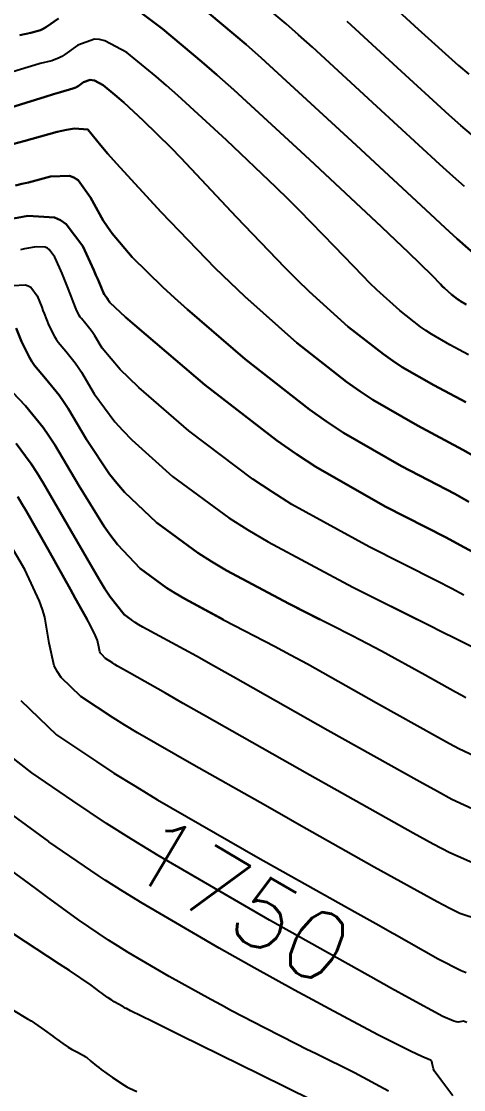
# Model space of a CAD drawing. Header units: metres. Extents: x 837476 to 838477, y 1189012 to 1191014.
# Drawn here: x 837895 to 837919.5, y 1189195.5 to 1189254.8 of the extents above; entities that cross this region are included whole.
import ezdxf

# ---------------------------------------------------------------- set-up
doc = ezdxf.new("R2010")
doc.units = ezdxf.units.M
doc.header["$LTSCALE"] = 0.3
doc.layers.add('COTAS 10', color=1, linetype='Continuous')
doc.layers.add('COTAS INT', color=252, linetype='Continuous')
doc.styles.get("Standard").update_dxf_attribs({"font": 'simplex.shx'})

msp = doc.modelspace()

# ---------------------------------------------------------------- linework, layer by layer
at = {"layer": 'COTAS 10'}
for points in [[(837920.346, 1189241.632), (837919.136, 1189242.714), (837918.468, 1189243.328), (837917.657, 1189244.077), (837913.527, 1189247.917), (837909.192, 1189251.912), (837908.252, 1189252.759), (837907.425, 1189253.494), (837905.375, 1189255.213)], [(837905.375, 1189255.213), (837907.425, 1189253.494), (837908.252, 1189252.759), (837909.192, 1189251.912), (837913.527, 1189247.917), (837917.657, 1189244.077), (837918.468, 1189243.328), (837919.136, 1189242.714), (837920.346, 1189241.632)], [(837919.774, 1189228.123), (837919.003, 1189228.552), (837916.039, 1189230.1), (837912.822, 1189231.953), (837911.892, 1189232.573), (837910.943, 1189233.24), (837907.373, 1189236.039), (837904.17, 1189238.794), (837903.453, 1189239.434), (837902.809, 1189240.021), (837901.099, 1189241.697), (837899.998, 1189243.015), (837899.738, 1189243.375), (837899.499, 1189243.734), (837898.797, 1189245.014), (837898.108, 1189245.964), (837897.876, 1189246.115), (837897.626, 1189246.217), (837896.575, 1189246.18), (837895.351, 1189245.846), (837894.993, 1189245.76), (837894.626, 1189245.678)], [(837894.626, 1189245.678), (837894.993, 1189245.76), (837895.351, 1189245.846), (837896.575, 1189246.18), (837897.626, 1189246.217), (837897.876, 1189246.115), (837898.108, 1189245.964), (837898.797, 1189245.014), (837899.499, 1189243.734), (837899.738, 1189243.375), (837899.998, 1189243.015), (837901.099, 1189241.697), (837902.809, 1189240.021), (837903.453, 1189239.434), (837904.17, 1189238.794), (837907.373, 1189236.039), (837910.943, 1189233.24), (837911.892, 1189232.573), (837912.822, 1189231.953), (837916.039, 1189230.1), (837919.003, 1189228.552), (837919.774, 1189228.123)], [(837906.147, 1189221.589), (837904.018, 1189222.73), (837903.494, 1189223.043), (837903.007, 1189223.35), (837901.552, 1189224.412), (837900.291, 1189225.742), (837899.926, 1189226.219), (837899.554, 1189226.743), (837898.152, 1189229.027), (837896.818, 1189231.281), (837896.488, 1189231.786), (837896.176, 1189232.239), (837895.195, 1189233.445), (837895.172, 1189233.47), (837894.485, 1189234.175)], [(837894.485, 1189234.175), (837895.172, 1189233.47), (837895.195, 1189233.445), (837896.176, 1189232.239), (837896.488, 1189231.786), (837896.818, 1189231.281), (837898.152, 1189229.027), (837899.554, 1189226.743), (837899.926, 1189226.219), (837900.291, 1189225.742), (837901.552, 1189224.412), (837903.007, 1189223.35), (837903.494, 1189223.043), (837904.018, 1189222.73), (837906.215, 1189221.552), (837908.993, 1189220.109), (837909.883, 1189219.629), (837910.825, 1189219.114), (837914.663, 1189216.963), (837918.046, 1189215.062), (837918.7, 1189214.704), (837919.233, 1189214.42), (837920.138, 1189214.002)], [(837919.67, 1189199.215), (837919.478, 1189199.294), (837919.191, 1189199.23), (837919.076, 1189199.248), (837918.945, 1189199.283), (837918.341, 1189199.54), (837916.437, 1189200.58), (837915.486, 1189201.109), (837914.351, 1189201.741), (837914.175, 1189201.84), (837908.72, 1189204.895), (837902.544, 1189208.481), (837901.064, 1189209.386), (837899.685, 1189210.253), (837897.824, 1189211.517), (837895.536, 1189213.071), (837892.722, 1189215.247)]]:
    msp.add_lwpolyline(points, dxfattribs=at)
at = {"layer": 'COTAS INT'}
for points in [[(837919.531, 1189245.608), (837918.904, 1189246.169), (837918.173, 1189246.831), (837914.675, 1189250.061), (837911.11, 1189253.347), (837910.337, 1189254.044), (837909.656, 1189254.649), (837907.971, 1189256.062)], [(837919.531, 1189245.608), (837918.904, 1189246.169), (837918.173, 1189246.831), (837914.675, 1189250.061), (837911.11, 1189253.347), (837910.337, 1189254.044), (837909.656, 1189254.649), (837907.971, 1189256.062)], [(837914.946, 1189256.218), (837916.973, 1189254.35), (837919.205, 1189252.338), (837919.774, 1189251.851)], [(837914.946, 1189256.218), (837916.973, 1189254.35), (837919.205, 1189252.338), (837919.774, 1189251.851)], [(837919.628, 1189239.069), (837919.325, 1189239.244), (837919.238, 1189239.302), (837919.149, 1189239.365), (837918.813, 1189239.628), (837918.439, 1189239.965), (837918.326, 1189240.075), (837918.209, 1189240.192), (837917.749, 1189240.672), (837916.409, 1189241.98), (837915.736, 1189242.618), (837914.933, 1189243.377), (837910.942, 1189247.112), (837906.743, 1189250.973), (837905.808, 1189251.809), (837904.973, 1189252.545), (837902.78, 1189254.363), (837901.457, 1189255.375)], [(837901.457, 1189255.375), (837902.78, 1189254.363), (837904.973, 1189252.545), (837905.808, 1189251.809), (837906.743, 1189250.973), (837910.942, 1189247.112), (837914.933, 1189243.377), (837915.736, 1189242.618), (837916.409, 1189241.98), (837917.749, 1189240.672), (837918.209, 1189240.192), (837918.326, 1189240.075), (837918.439, 1189239.965), (837918.813, 1189239.628), (837919.149, 1189239.365), (837919.238, 1189239.302), (837919.325, 1189239.244), (837919.628, 1189239.069)], [(837897.019, 1189254.934), (837896.347, 1189254.47), (837896.177, 1189254.376), (837896.014, 1189254.297), (837895.484, 1189254.138), (837894.869, 1189254.019)], [(837894.869, 1189254.019), (837895.484, 1189254.138), (837896.014, 1189254.297), (837896.177, 1189254.376), (837896.347, 1189254.47), (837897.019, 1189254.934)], [(837919.926, 1189248.502), (837919.339, 1189249.01), (837918.689, 1189249.585), (837915.824, 1189252.206), (837913.028, 1189254.783)], [(837919.926, 1189248.502), (837919.339, 1189249.01), (837918.689, 1189249.585), (837915.824, 1189252.206), (837913.028, 1189254.783)], [(837919.769, 1189236.273), (837918.73, 1189236.827), (837917.7, 1189237.421), (837917.401, 1189237.62), (837917.097, 1189237.834), (837915.953, 1189238.73), (837914.679, 1189239.881), (837914.292, 1189240.256), (837913.892, 1189240.654), (837912.325, 1189242.292), (837910.396, 1189244.289), (837909.767, 1189244.914), (837909.096, 1189245.569), (837906.332, 1189248.196), (837903.638, 1189250.661), (837903.013, 1189251.215), (837902.439, 1189251.714), (837900.802, 1189253.05), (837899.598, 1189253.706), (837899.297, 1189253.776), (837899.01, 1189253.797), (837898.093, 1189253.468), (837897.37, 1189252.941), (837897.206, 1189252.838), (837897.058, 1189252.752), (837896.653, 1189252.595), (837896.002, 1189252.438), (837895.7, 1189252.352), (837895.344, 1189252.248), (837893.614, 1189251.722)], [(837919.769, 1189236.273), (837918.73, 1189236.827), (837917.7, 1189237.421), (837917.401, 1189237.62), (837917.097, 1189237.834), (837915.953, 1189238.73), (837914.679, 1189239.881), (837914.292, 1189240.256), (837913.892, 1189240.654), (837912.325, 1189242.292), (837910.396, 1189244.289), (837909.767, 1189244.914), (837909.096, 1189245.569), (837906.332, 1189248.196), (837903.638, 1189250.661), (837903.013, 1189251.215), (837902.439, 1189251.714), (837900.802, 1189253.05), (837899.598, 1189253.706), (837899.297, 1189253.776), (837899.01, 1189253.797), (837898.093, 1189253.468), (837897.37, 1189252.941), (837897.206, 1189252.838), (837897.058, 1189252.752), (837896.653, 1189252.595), (837896.002, 1189252.438), (837895.7, 1189252.352), (837895.344, 1189252.248), (837893.614, 1189251.722)], [(837919.606, 1189233.64), (837917.833, 1189234.585), (837916.074, 1189235.598), (837915.565, 1189235.938), (837915.046, 1189236.303), (837913.093, 1189237.833), (837910.918, 1189239.798), (837910.259, 1189240.436), (837909.575, 1189241.116), (837906.901, 1189243.912), (837904.383, 1189246.599), (837903.797, 1189247.209), (837903.26, 1189247.762), (837901.722, 1189249.279), (837900.636, 1189250.272), (837900.384, 1189250.496), (837900.153, 1189250.697), (837899.493, 1189251.235), (837899.008, 1189251.5), (837898.887, 1189251.528), (837898.771, 1189251.536), (837898.402, 1189251.404), (837898.11, 1189251.191), (837898.044, 1189251.149), (837897.985, 1189251.115), (837897.821, 1189251.052), (837897.136, 1189250.857), (837896.747, 1189250.74), (837896.272, 1189250.595), (837893.838, 1189249.843)], [(837893.838, 1189249.843), (837896.272, 1189250.595), (837896.747, 1189250.74), (837897.136, 1189250.857), (837897.821, 1189251.052), (837897.985, 1189251.115), (837898.044, 1189251.149), (837898.11, 1189251.191), (837898.402, 1189251.404), (837898.771, 1189251.536), (837898.887, 1189251.528), (837899.008, 1189251.5), (837899.493, 1189251.235), (837900.153, 1189250.697), (837900.384, 1189250.496), (837900.636, 1189250.272), (837901.722, 1189249.279), (837903.26, 1189247.762), (837903.797, 1189247.209), (837904.383, 1189246.599), (837906.901, 1189243.912), (837909.575, 1189241.116), (837910.259, 1189240.436), (837910.918, 1189239.798), (837913.093, 1189237.833), (837915.046, 1189236.303), (837915.565, 1189235.938), (837916.074, 1189235.598), (837917.833, 1189234.585), (837919.606, 1189233.64)], [(837920.175, 1189230.586), (837919.443, 1189231.006), (837916.936, 1189232.343), (837914.448, 1189233.776), (837913.728, 1189234.255), (837912.995, 1189234.772), (837910.233, 1189236.936), (837907.347, 1189239.509), (837906.534, 1189240.282), (837905.716, 1189241.083), (837902.715, 1189244.194), (837900.244, 1189246.896), (837899.76, 1189247.438), (837899.364, 1189247.891), (837898.656, 1189248.784), (837897.899, 1189248.839), (837897.471, 1189248.764), (837896.948, 1189248.649), (837895.092, 1189248.136), (837894.274, 1189247.909)], [(837894.274, 1189247.909), (837895.092, 1189248.136), (837896.948, 1189248.649), (837897.471, 1189248.764), (837897.899, 1189248.839), (837898.656, 1189248.784), (837899.364, 1189247.891), (837899.76, 1189247.438), (837900.244, 1189246.896), (837902.715, 1189244.194), (837905.716, 1189241.083), (837906.534, 1189240.282), (837907.347, 1189239.509), (837910.233, 1189236.936), (837912.995, 1189234.772), (837913.728, 1189234.255), (837914.448, 1189233.776), (837916.936, 1189232.343), (837919.443, 1189231.006), (837920.175, 1189230.586)], [(837920.012, 1189225.315), (837919.297, 1189225.709), (837918.515, 1189226.128), (837915.141, 1189227.858), (837911.293, 1189230.049), (837910.212, 1189230.759), (837909.124, 1189231.514), (837905.141, 1189234.612), (837901.882, 1189237.377), (837901.251, 1189237.921), (837900.738, 1189238.369), (837899.863, 1189239.187), (837899.764, 1189239.354), (837899.74, 1189239.392), (837899.717, 1189239.425), (837899.644, 1189239.514), (837899.585, 1189239.584), (837899.571, 1189239.605), (837899.557, 1189239.627), (837899.516, 1189239.712), (837899.474, 1189239.816), (837899.461, 1189239.85), (837899.446, 1189239.886), (837899.389, 1189240.034), (837899.193, 1189240.48), (837899.093, 1189240.704), (837898.972, 1189240.971), (837898.366, 1189242.297), (837897.45, 1189243.535), (837897.134, 1189243.747), (837896.79, 1189243.901), (837895.322, 1189243.984), (837894.237, 1189243.788)], [(837894.237, 1189243.788), (837895.322, 1189243.984), (837896.79, 1189243.901), (837897.134, 1189243.747), (837897.45, 1189243.535), (837898.366, 1189242.297), (837898.972, 1189240.971), (837899.093, 1189240.704), (837899.193, 1189240.48), (837899.389, 1189240.034), (837899.446, 1189239.886), (837899.461, 1189239.85), (837899.474, 1189239.816), (837899.516, 1189239.712), (837899.557, 1189239.627), (837899.571, 1189239.605), (837899.585, 1189239.584), (837899.644, 1189239.514), (837899.717, 1189239.425), (837899.74, 1189239.392), (837899.764, 1189239.354), (837899.863, 1189239.187), (837900.738, 1189238.369), (837901.251, 1189237.921), (837901.882, 1189237.377), (837905.141, 1189234.612), (837909.124, 1189231.514), (837910.212, 1189230.759), (837911.293, 1189230.049), (837915.141, 1189227.858), (837918.515, 1189226.128), (837919.297, 1189225.709), (837920.012, 1189225.315)], [(837919.5, 1189222.936), (837918.819, 1189223.295), (837918.028, 1189223.704), (837914.244, 1189225.616), (837909.968, 1189227.973), (837908.866, 1189228.664), (837907.8, 1189229.371), (837904.244, 1189232.062), (837901.484, 1189234.468), (837900.92, 1189234.996), (837900.442, 1189235.463), (837899.435, 1189236.647), (837899.028, 1189237.336), (837898.927, 1189237.49), (837898.832, 1189237.629), (837898.532, 1189237.997), (837898.289, 1189238.284), (837898.23, 1189238.37), (837898.174, 1189238.46), (837898.002, 1189238.811), (837897.83, 1189239.24), (837897.775, 1189239.38), (837897.717, 1189239.529), (837897.478, 1189240.141), (837897.219, 1189240.788), (837897.147, 1189240.959), (837897.077, 1189241.126), (837896.823, 1189241.7), (837896.509, 1189242.124), (837896.401, 1189242.196), (837896.284, 1189242.249), (837895.781, 1189242.277), (837895.126, 1189242.151), (837894.911, 1189242.106)], [(837919.5, 1189222.936), (837918.819, 1189223.295), (837918.028, 1189223.704), (837914.244, 1189225.616), (837909.968, 1189227.973), (837908.866, 1189228.664), (837907.8, 1189229.371), (837904.244, 1189232.062), (837901.484, 1189234.468), (837900.92, 1189234.996), (837900.442, 1189235.463), (837899.435, 1189236.647), (837899.028, 1189237.336), (837898.927, 1189237.49), (837898.832, 1189237.629), (837898.532, 1189237.997), (837898.289, 1189238.284), (837898.23, 1189238.37), (837898.174, 1189238.46), (837898.002, 1189238.811), (837897.83, 1189239.24), (837897.775, 1189239.38), (837897.717, 1189239.529), (837897.478, 1189240.141), (837897.219, 1189240.788), (837897.147, 1189240.959), (837897.077, 1189241.126), (837896.823, 1189241.7), (837896.509, 1189242.124), (837896.401, 1189242.196), (837896.284, 1189242.249), (837895.781, 1189242.277), (837895.126, 1189242.151), (837894.911, 1189242.106)], [(837894.475, 1189240.123), (837895.182, 1189240.152), (837895.338, 1189240.102), (837895.477, 1189240.028), (837895.836, 1189239.554), (837896.087, 1189238.915), (837896.157, 1189238.737), (837896.228, 1189238.559), (837896.488, 1189237.909), (837896.791, 1189237.293), (837896.889, 1189237.135), (837896.993, 1189236.983), (837897.42, 1189236.48), (837897.947, 1189235.832), (837898.114, 1189235.589), (837898.291, 1189235.317), (837899.007, 1189234.107), (837900.146, 1189232.556), (837900.589, 1189232.07), (837901.087, 1189231.56), (837903.347, 1189229.512), (837906.475, 1189227.228), (837907.52, 1189226.568), (837908.643, 1189225.897), (837913.347, 1189223.374), (837917.54, 1189221.281), (837918.342, 1189220.88), (837918.987, 1189220.558), (837920.02, 1189220.041)], [(837894.475, 1189240.123), (837895.182, 1189240.152), (837895.338, 1189240.102), (837895.477, 1189240.028), (837895.836, 1189239.554), (837896.087, 1189238.915), (837896.157, 1189238.737), (837896.228, 1189238.559), (837896.488, 1189237.909), (837896.791, 1189237.293), (837896.889, 1189237.135), (837896.993, 1189236.983), (837897.42, 1189236.48), (837897.947, 1189235.832), (837898.114, 1189235.589), (837898.291, 1189235.317), (837899.007, 1189234.107), (837900.146, 1189232.556), (837900.589, 1189232.07), (837901.087, 1189231.56), (837903.347, 1189229.512), (837906.475, 1189227.228), (837907.52, 1189226.568), (837908.643, 1189225.897), (837913.347, 1189223.374), (837916.924, 1189221.589)], [(837894.67, 1189237.762), (837894.974, 1189237.008), (837895.408, 1189236.127), (837895.548, 1189235.901), (837895.697, 1189235.683), (837896.307, 1189234.963), (837897.062, 1189234.035), (837897.301, 1189233.687), (837897.554, 1189233.299), (837898.58, 1189231.567), (837899.85, 1189229.65), (837900.257, 1189229.145), (837900.689, 1189228.651), (837902.45, 1189226.962), (837904.745, 1189225.287), (837905.514, 1189224.802), (837906.341, 1189224.309), (837909.808, 1189222.45), (837911.506, 1189221.589)], [(837919.62, 1189217.238), (837919.357, 1189217.379), (837919.033, 1189217.556), (837917.358, 1189218.497), (837914.942, 1189219.819), (837914.15, 1189220.237), (837913.305, 1189220.676), (837909.808, 1189222.45), (837906.341, 1189224.309), (837905.514, 1189224.802), (837904.745, 1189225.287), (837902.45, 1189226.962), (837900.689, 1189228.651), (837900.257, 1189229.145), (837899.85, 1189229.65), (837898.58, 1189231.567), (837897.554, 1189233.299), (837897.301, 1189233.687), (837897.062, 1189234.035), (837896.307, 1189234.963), (837895.697, 1189235.683), (837895.548, 1189235.901), (837895.408, 1189236.127), (837894.974, 1189237.008), (837894.67, 1189237.762)], [(837894.665, 1189231.345), (837895.188, 1189230.652), (837894.665, 1189231.345)], [(837920.207, 1189210.972), (837918.845, 1189211.602), (837918.044, 1189212.03), (837917.058, 1189212.568), (837911.968, 1189215.429), (837906.707, 1189218.409), (837905.615, 1189219.021), (837904.681, 1189219.542), (837902.623, 1189220.655), (837901.695, 1189221.152), (837901.474, 1189221.284), (837901.269, 1189221.414), (837900.655, 1189221.862), (837899.893, 1189222.834), (837899.595, 1189223.294), (837899.258, 1189223.837), (837897.724, 1189226.487), (837896.17, 1189229.173), (837895.821, 1189229.738), (837895.507, 1189230.227), (837895.188, 1189230.652), (837895.507, 1189230.227), (837895.821, 1189229.738), (837896.17, 1189229.173), (837897.724, 1189226.487), (837899.258, 1189223.837), (837899.595, 1189223.294), (837899.893, 1189222.834), (837900.655, 1189221.862), (837901.03, 1189221.589)], [(837894.759, 1189228.396), (837894.976, 1189228.037), (837895.229, 1189227.608), (837896.445, 1189225.47), (837897.684, 1189223.249), (837897.953, 1189222.766), (837898.189, 1189222.342), (837898.605, 1189221.589)], [(837920.277, 1189207.943), (837918.717, 1189208.636), (837917.809, 1189209.115), (837916.696, 1189209.719), (837910.961, 1189212.935), (837905.12, 1189216.257), (837903.941, 1189216.927), (837902.952, 1189217.489), (837900.961, 1189218.618), (837900.299, 1189218.999), (837900.148, 1189219.09), (837900.011, 1189219.175), (837899.631, 1189219.428), (837899.398, 1189219.654), (837899.353, 1189219.721), (837899.316, 1189219.791), (837899.254, 1189220.059), (837899.176, 1189220.419), (837899.13, 1189220.546), (837899.072, 1189220.685), (837898.772, 1189221.287), (837898.189, 1189222.342), (837897.953, 1189222.766), (837897.684, 1189223.249), (837896.445, 1189225.47), (837895.229, 1189227.608), (837894.976, 1189228.037), (837894.759, 1189228.396)], [(837920.347, 1189204.913), (837919.288, 1189205.272), (837918.717, 1189205.551), (837918.024, 1189205.907), (837914.52, 1189207.842), (837910.375, 1189210.195), (837909.279, 1189210.815), (837908.206, 1189211.422), (837904.52, 1189213.498), (837901.407, 1189215.291), (837900.696, 1189215.719), (837900.051, 1189216.117), (837898.266, 1189217.309), (837897.168, 1189218.371), (837896.956, 1189218.688), (837896.784, 1189219.015), (837896.493, 1189220.277), (837896.267, 1189221.712), (837896.136, 1189222.147), (837895.975, 1189222.598), (837895.144, 1189224.366), (837894.263, 1189225.88)], [(837896.286, 1189221.589), (837896.267, 1189221.712), (837896.136, 1189222.147), (837895.975, 1189222.598), (837895.144, 1189224.366), (837894.263, 1189225.88)], [(837894.938, 1189217.089), (837896.901, 1189215.19), (837899.121, 1189213.708), (837900.091, 1189213.06), (837901.245, 1189212.348), (837902.515, 1189211.583), (837908.078, 1189208.378), (837913.461, 1189205.354), (837914.617, 1189204.704), (837915.557, 1189204.175), (837915.629, 1189204.134), (837918.078, 1189202.75), (837919.352, 1189202.096), (837919.624, 1189201.987)], [(837918.885, 1189195.146), (837918.342, 1189195.884), (837918.231, 1189196.033), (837918.138, 1189196.158), (837917.942, 1189196.412), (837917.864, 1189196.54), (837917.845, 1189196.586), (837917.827, 1189196.637), (837917.769, 1189196.858), (837917.719, 1189197.052), (837917.706, 1189197.086), (837917.693, 1189197.111), (837917.649, 1189197.129), (837917.176, 1189197.322), (837916.893, 1189197.457), (837916.545, 1189197.628), (837914.736, 1189198.54), (837912.821, 1189199.552), (837912.025, 1189199.971), (837911.107, 1189200.468), (837910.117, 1189201.01), (837907.882, 1189202.253), (837905.939, 1189203.333), (837901.658, 1189205.83), (837900.604, 1189206.481), (837899.607, 1189207.114), (837899.218, 1189207.381), (837896.484, 1189209.252), (837896.477, 1189209.256), (837894.005, 1189211.072)], [(837915.326, 1189195.407), (837913.432, 1189196.42), (837911.307, 1189197.47), (837910.758, 1189197.744), (837910.226, 1189198.011), (837908.446, 1189198.911), (837906.619, 1189199.869), (837906.058, 1189200.171), (837905.472, 1189200.489), (837903.157, 1189201.772), (837900.882, 1189203.099), (837900.321, 1189203.445), (837899.791, 1189203.782), (837898.127, 1189204.921), (837896.362, 1189206.214), (837895.768, 1189206.649), (837895.127, 1189207.116), (837892.434, 1189209.079)], [(837912.577, 1189194.167), (837908.193, 1189196.335), (837903.786, 1189198.5), (837902.928, 1189198.922), (837902.228, 1189199.267), (837901.005, 1189199.871), (837900.787, 1189199.984), (837900.721, 1189200.02), (837900.651, 1189200.058), (837900.376, 1189200.211), (837900.105, 1189200.369), (837900.038, 1189200.41), (837899.975, 1189200.45), (837899.777, 1189200.585), (837899.525, 1189200.77), (837899.428, 1189200.841), (837899.319, 1189200.92), (837898.826, 1189201.28), (837897.629, 1189202.094), (837897.077, 1189202.46), (837896.428, 1189202.887), (837893.287, 1189204.939)], [(837894.497, 1189199.901), (837895.302, 1189199.426), (837895.498, 1189199.303), (837895.682, 1189199.185), (837896.251, 1189198.791), (837896.704, 1189198.453), (837896.816, 1189198.37), (837896.922, 1189198.291), (837897.253, 1189198.045), (837897.558, 1189197.839), (837897.646, 1189197.785), (837897.737, 1189197.733), (837898.078, 1189197.56), (837898.405, 1189197.386), (837898.486, 1189197.335), (837898.564, 1189197.282), (837898.811, 1189197.078), (837899.131, 1189196.808), (837899.255, 1189196.713), (837899.393, 1189196.611), (837899.707, 1189196.389), (837900.018, 1189196.168), (837900.664, 1189195.745), (837900.815, 1189195.653), (837900.955, 1189195.573), (837901.358, 1189195.378)]]:
    msp.add_lwpolyline(points, dxfattribs=at)

# ---------------------------------------------------------------- texts
at = {"layer": 'COTAS 10', "insert": (837900.552, 1189207.695), "char_height": 3.8, "attachment_point": 7, "rotation": 329.38173}
msp.add_mtext('1750', dxfattribs=at)

doc.saveas('drawing.dxf')
